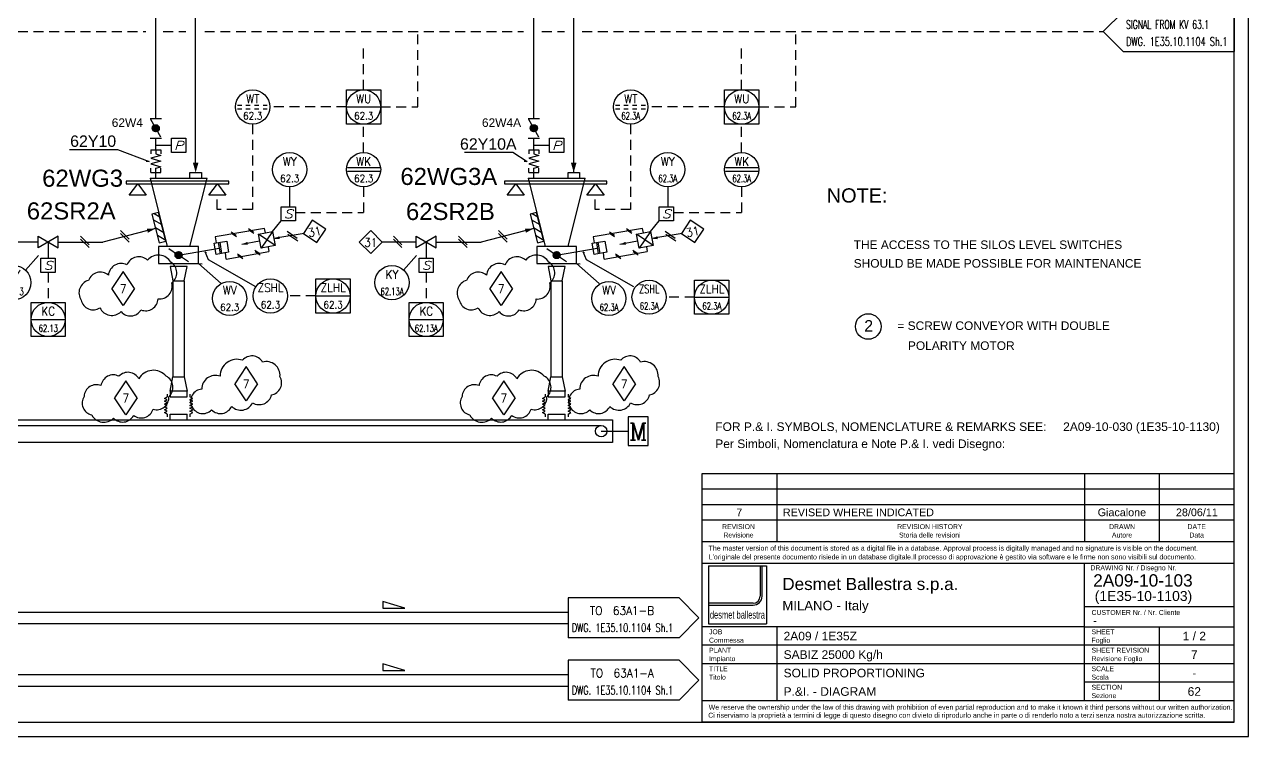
# Model space of a CAD drawing. Extents: x 0 to 106, y 0 to 70.
# Drawn here: x 63.28 to 106.27, y 0 to 25 of the extents above; entities that cross this region are included whole.
import ezdxf
from ezdxf.enums import TextEntityAlignment as Align

# ---------------------------------------------------------------- set-up
doc = ezdxf.new("R2010")
doc.units = 0
doc.header["$LTSCALE"] = 0.5
doc.header["$MEASUREMENT"] = 0
doc.linetypes.add('LP', pattern=[2.8, 2, -0.4, 0, -0.4])
doc.linetypes.add('TRATT2', pattern=[1.1, 0.7, -0.4])
doc.layers.get('0').update_dxf_attribs({"linetype": 'CONTINUOUS'})
for name, color, linetype in [('C', 92, 'LP'), ('G', 7, 'CONTINUOUS'), ('GREEN', 92, 'CONTINUOUS'), ('NUVOLA', 6, 'CONTINUOUS'), ('R', 7, 'CONTINUOUS'), ('RED', 1, 'CONTINUOUS'), ('S', 7, 'CONTINUOUS'), ('TRATT2', 5, 'TRATT2'), ('Y', 92, 'CONTINUOUS')]:
    doc.layers.add(name, color=color, linetype=linetype)
doc.styles.add('a17', font='arial.ttf', dxfattribs={"height": 0.162})
doc.styles.add('A2', font='arial.ttf', dxfattribs={"height": 0.6})
doc.styles.add('A22', font='arial.ttf', dxfattribs={"height": 0.22})
doc.styles.add('a25', font='arial.ttf', dxfattribs={"height": 0.25})
doc.styles.add('a3', font='arial.ttf', dxfattribs={"height": 0.3})
doc.styles.add('A4', font='arial.ttf', dxfattribs={"height": 0.4})
doc.styles.add('a6', font='arial.ttf', dxfattribs={"height": 0.6})
doc.styles.add('C6', font='COMPLEX', dxfattribs={"height": 0.6})
doc.styles.add('fab', font='arial.ttf', dxfattribs={"width": 0.67})
doc.styles.add('S', font='ITALIC', dxfattribs={"height": 6})
doc.styles.add('S2', font='SIMPLEX', dxfattribs={"height": 0.2})
doc.styles.add('S25', font='SIMPLEX', dxfattribs={"width": 0.9, "height": 0.25})
doc.styles.add('S2S', font='SIMPLEX', dxfattribs={"width": 0.7, "height": 0.2})
doc.styles.add('S3', font='SIMPLEX.shx', dxfattribs={"height": 0.3})
doc.styles.add('S35S', font='SIMPLEX', dxfattribs={"width": 0.5, "height": 0.35})
doc.styles.add('S3SS', font='SIMPLEX', dxfattribs={"width": 0.7, "height": 0.3})
doc.linetypes.add('ZIGZAG', pattern='A,0.0001,[131,ltypeshp.shx,S=0.2,R=0,X=0,Y=0],-0.8', length=0.8001)

# ---------------------------------------------------------------- blocks, each defined once
blk = doc.blocks.new('*X4')
for p, q in [((12.778, 29.501), (12.903, 29.626)), ((12.782, 29.47), (12.934, 29.622)), ((12.786, 29.544), (12.86, 29.618)), ((12.792, 29.444), (12.96, 29.612)), ((12.806, 29.423), (12.981, 29.598)), ((12.823, 29.405), (12.999, 29.581)), ((12.844, 29.391), (13.013, 29.56)), ((12.87, 29.38), (13.023, 29.534)), ((12.9, 29.376), (13.028, 29.504)), ((12.942, 29.382), (13.022, 29.462))]:
    blk.add_line(p, q)
blk = doc.blocks.new('LOSANS')
for p, q in [((0.7, 0.7), (0, 0)), ((0.7, 0.7), (4.6, 0.7)), ((4.6, 0.7), (4.6, -0.7)), ((0, 0), (0.7, -0.7)), ((0.7, -0.7), (4.6, -0.7))]:
    blk.add_line(p, q)
for tag, p, height, style, width in [('3', (0.8, 0.1), 0.35, 'S35S', 0.5), ('1', (0.8, 0.1), 0.3, 'S3', 0.9), ('4', (0.8, -0.5), 0.35, 'S35S', 0.5), ('2', (0.8, -0.5), 0.3, 'S3', 0.9)]:
    blk.add_attdef(tag, p, '', height=height, dxfattribs=dict(style=style, width=width))
blk = doc.blocks.new('LOCALE')
blk.add_circle((0, 0), 0.6)
at = {"width": 0.9}
for tag, height, style, p in [('SIGLA', 0.3, 'S3', (0.005, 0.139)), ('NUMERO', 0.25, 'S25', (0.005, -0.436))]:
    blk.add_attdef(tag, text='', height=height, dxfattribs=dict(at, style=style)).set_placement(p, align=Align.CENTER)
blk = doc.blocks.new('PRESA')
at = {"layer": 'S'}
for p, q in [((-0.25, 0), (-0.25, 0.5)), ((-0.25, 0.5), (0.25, 0.5)), ((0.25, 0.5), (0.25, 0)), ((0.25, 0), (-0.25, 0))]:
    blk.add_line(p, q, dxfattribs=at)
at = {"layer": 'S', "style": 'S', "width": 1.2}
blk.add_attdef('1', text='', height=0.3, dxfattribs=at).set_placement((0, 0.1), align=Align.CENTER)
blk = doc.blocks.new('FLESS', base_point=(26.3, 5.675))
for p, q in [((25.5, 5.85), (25.65, 5.85)), ((25.5, 5.5), (25.5, 5.85)), ((25.5, 5.675), (25.65, 5.675)), ((25.65, 5.675), (25.7, 5.85)), ((25.7, 5.85), (25.8, 5.5)), ((25.8, 5.5), (25.9, 5.85)), ((25.9, 5.85), (26, 5.5)), ((26, 5.5), (26.1, 5.85)), ((26.15, 5.675), (26.1, 5.85)), ((26.3, 5.85), (26.15, 5.85)), ((26.3, 5.675), (26.15, 5.675)), ((26.3, 5.5), (26.3, 5.85)), ((25.5, 5.5), (25.65, 5.5)), ((26.3, 5.5), (26.15, 5.5))]:
    blk.add_line(p, q)
blk = doc.blocks.new('FRECC2')
at = {"layer": 'RED'}
blk.add_solid([(0, 0), (0.35, 0.1), (0.35, -0.1)], dxfattribs=at)
blk = doc.blocks.new('*X18')
for p, q in [((12.778, 29.501), (12.903, 29.626)), ((12.782, 29.47), (12.934, 29.622)), ((12.786, 29.544), (12.86, 29.618)), ((12.792, 29.444), (12.96, 29.612)), ((12.806, 29.423), (12.981, 29.598)), ((12.823, 29.405), (12.999, 29.581)), ((12.844, 29.391), (13.013, 29.56)), ((12.87, 29.38), (13.023, 29.534)), ((12.9, 29.376), (13.028, 29.504)), ((12.942, 29.382), (13.022, 29.462))]:
    blk.add_line(p, q)
blk = doc.blocks.new('B')
at = {"layer": 'S'}
for p, q in [((0, 0.2), (0, -0.2)), ((0.041, -0.178), (0.665, 0.18)), ((0.7, 0.2), (0.7, -0.2))]:
    blk.add_line(p, q, dxfattribs=at)
blk.add_circle((0.353, 0.001), 0.125, dxfattribs=at)
blk.add_blockref('*X18', (-12.55, -29.5), dxfattribs=at)
at = {"layer": 'S', "style": 'S2S', "width": 0.7}
for p in [(0.35, 0.3), (0.35, -0.5)]:
    blk.add_attdef('B', text='', height=0.2, dxfattribs=at).set_placement(p, align=Align.CENTER)
blk = doc.blocks.new('NOMEN', base_point=(35, 22))
for p, q in [((35, 22.8), (34.6, 22.4)), ((35.4, 22.4), (35, 22.8)), ((34.6, 22.4), (35, 22)), ((35, 22), (35.4, 22.4))]:
    blk.add_line(p, q)
at = {"style": 'S3', "width": 0.9}
blk.add_attdef('1', text='', height=0.3, dxfattribs=at).set_placement((35, 22.236), align=Align.CENTER)
blk = doc.blocks.new('COMPUTER')
blk.add_line((-0.6, 0), (0.6, 0))
blk.add_lwpolyline([(-0.6, 0.6), (0.6, 0.6), (0.6, -0.6), (-0.6, -0.6), (-0.6, 0.6)])
blk.add_circle((0, 0), 0.6)
at = {"width": 0.9}
for tag, height, style, p in [('SIGLA', 0.3, 'S3', (0.005, 0.139)), ('NUMERO', 0.25, 'S25', (0.005, -0.436))]:
    blk.add_attdef(tag, text='', height=height, dxfattribs=dict(at, style=style)).set_placement(p, align=Align.CENTER)
at = {"style": 'S2'}
for tag, p in [('3', (0.8, 0.4)), ('4', (0.8, 0.1))]:
    blk.add_attdef(tag, p, '', height=0.2, dxfattribs=at)
blk = doc.blocks.new('COMPNEU', base_point=(32.45, 18.2))
for p, q in [((32.6, 18.35), (32.3, 18.05)), ((32.7, 18.35), (32.4, 18.05))]:
    blk.add_line(p, q)
blk = doc.blocks.new('FRECC1', base_point=(19.1, 50.4))
blk.add_solid([(19.1, 50.4), (19.4, 50.475), (19.4, 50.325)])
blk = doc.blocks.new('STRUMC')
blk.add_line((-0.6, 0), (0.6, 0))
blk.add_lwpolyline([(-0.6, 0.6), (0.6, 0.6), (0.6, -0.6), (-0.6, -0.6), (-0.6, 0.6)])
blk.add_circle((0, 0), 0.6)
at = {"style": 'S3', "width": 0.9}
blk.add_attdef('2', text='', height=0.3, dxfattribs=at).set_placement((0.005, 0.139), align=Align.CENTER)
at = {"style": 'S2'}
for tag, p in [('3', (0.8, 0.4)), ('4', (0.8, 0.1))]:
    blk.add_attdef(tag, p, '', height=0.2, dxfattribs=at)
at = {"layer": 'S', "style": 'S25', "width": 0.9}
blk.add_attdef('1', text='', height=0.25, dxfattribs=at).set_placement((0.005, -0.436), align=Align.CENTER)
blk = doc.blocks.new('QUA-LOC')
for p, q in [((-0.566, 0.076), (0.578, 0.076)), ((-0.566, -0.056), (0.578, -0.056))]:
    blk.add_line(p, q)
blk.add_circle((0, 0), 0.6)
at = {"width": 0.9}
for tag, height, style, p in [('SIGLA', 0.3, 'S3', (0.005, 0.139)), ('NUMERO', 0.25, 'S25', (0.005, -0.436))]:
    blk.add_attdef(tag, text='', height=height, dxfattribs=dict(at, style=style)).set_placement(p, align=Align.CENTER)
blk = doc.blocks.new('STRUM', base_point=(33, 38))
blk.add_circle((33, 38), 0.6)
at = {"width": 0.9}
for tag, height, style, p in [('2', 0.3, 'S3', (33, 38.1)), ('1', 0.25, 'S25', (33, 37.6))]:
    blk.add_attdef(tag, text='', height=height, dxfattribs=dict(at, style=style)).set_placement(p, align=Align.CENTER)
blk = doc.blocks.new('RETRO-QL')
for p, q in [((-0.534, 0.058), (-0.384, 0.058)), ((-0.234, 0.058), (-0.084, 0.058)), ((0.066, 0.058), (0.216, 0.058)), ((0.366, 0.058), (0.516, 0.058)), ((-0.534, -0.062), (-0.384, -0.062)), ((-0.234, -0.062), (-0.084, -0.062)), ((0.066, -0.062), (0.216, -0.062)), ((0.366, -0.062), (0.516, -0.062))]:
    blk.add_line(p, q)
blk.add_blockref('STRUM', (0, 0))
at = {"width": 0.9}
for tag, height, style, p in [('SIGLA', 0.3, 'S3', (0.005, 0.139)), ('NUMERO', 0.25, 'S25', (0.005, -0.436))]:
    blk.add_attdef(tag, text='', height=height, dxfattribs=dict(at, style=style)).set_placement(p, align=Align.CENTER)
blk = doc.blocks.new('MOTOR', base_point=(11.35, 51))
for p, q in [((11, 52), (11.7, 52)), ((11, 51), (11, 52)), ((11.7, 52), (11.7, 51)), ((11.7, 51), (11, 51))]:
    blk.add_line(p, q)
at = {"style": 'C6'}
blk.add_text('M', height=0.6, dxfattribs=at).set_placement((11.351, 51.18), align=Align.CENTER)
blk = doc.blocks.new('K', base_point=(28, 47))
for p, q in [((28.7, 46.8), (28, 47.2)), ((28, 46.8), (28.7, 47.2)), ((28, 47.2), (28, 46.8)), ((28.7, 47.2), (28.7, 46.8))]:
    blk.add_line(p, q)
at = {"layer": 'S', "style": 'S2', "width": 0.7}
blk.add_attdef('K', text='', height=0.2, dxfattribs=at).set_placement((28.35, 47.3), align=Align.CENTER)
blk = doc.blocks.new('PNEUM')
for p, q in [((-0.198, -0.148), (0.102, 0.152)), ((-0.098, -0.148), (0.202, 0.152))]:
    blk.add_line(p, q)
blk = doc.blocks.new('REV')
at = {"layer": 'GREEN'}
for p, q in [((0, 0.6), (-0.4, 0)), ((0.4, 0), (0, 0.6)), ((0, -0.6), (-0.4, 0)), ((0.4, 0), (0, -0.6))]:
    blk.add_line(p, q, dxfattribs=at)
at = {"layer": 'Y', "color": 7, "style": 'S3', "width": 0.9}
blk.add_attdef('REV', text='', height=0.3, dxfattribs=at).set_placement((0, -0.162), align=Align.CENTER)

msp = doc.modelspace()

# ---------------------------------------------------------------- hatches: boundary and pattern name
h = msp.add_hatch()
h.set_pattern_fill('ANSI31', color=256, scale=1.6, angle=14.3623, style=0)
h.set_pattern_definition([(149.36235, (89.34555, -4.37742), (0.1019214, 0.1720815), [])])
h.paths.add_polyline_path([(67.989, 18.397), (67.756, 18.337), (68.014, 17.33), (68.247, 17.389)])
h = msp.add_hatch()
h.set_pattern_fill('ANSI31', color=256, scale=1.6, angle=14.3623, style=0)
h.set_pattern_definition([(149.36235, (102.6235, -4.37742), (0.1019214, 0.1720815), [])])
h.paths.add_polyline_path([(81.267, 18.397), (81.034, 18.337), (81.292, 17.33), (81.525, 17.389)])

# ---------------------------------------------------------------- linework, layer by layer
for p, q in [((106.269, 0), (106.269, 70.147)), ((81.169, 21.7), (81.169, 45.718)), ((67.891, 21.7), (67.891, 44.384)), ((67.891, 20.6), (67.891, 21)), ((68.441, 20.75), (67.891, 20.75)), ((81.169, 20.6), (81.169, 21)), ((81.719, 20.75), (81.169, 20.75)), ((67.891, 19.6), (67.891, 19.8)), ((81.169, 19.6), (81.169, 19.8)), ((80.234, 19), (80.534, 19.4)), ((80.534, 19.4), (80.834, 19)), ((83.034, 19), (83.334, 19.4)), ((83.334, 19.4), (83.634, 19)), ((80.834, 19), (80.234, 19)), ((83.634, 19), (83.034, 19)), ((72.294, 18.098), (72.294, 18.598)), ((72.794, 18.598), (72.794, 18.098)), ((71.985, 17.731), (72.291, 18.1)), ((72.794, 18.098), (72.294, 18.098)), ((67.885, 17.833), (66.035, 17.36)), ((71.707, 17.839), (69.977, 17.539)), ((71.494, 17.636), (71.985, 17.731)), ((72.08, 17.241), (71.494, 17.636)), ((71.589, 17.145), (71.494, 17.636)), ((71.985, 17.731), (71.589, 17.145)), ((71.739, 17.684), (71.707, 17.839)), ((71.985, 17.731), (72.08, 17.241)), ((73.098, 17.654), (72.037, 17.481)), ((81.163, 17.833), (79.313, 17.36)), ((63.759, 17.36), (62.562, 17.36)), ((64.109, 17.36), (64.109, 16.791)), ((64.459, 17.36), (66.035, 17.36)), ((70.086, 17.343), (70.154, 16.949)), ((70.135, 17.352), (70.203, 16.957)), ((70.382, 17.394), (70.45, 17)), ((71.537, 17.387), (70.908, 17.278)), ((72.08, 17.241), (71.589, 17.145)), ((77.037, 17.36), (75.839, 17.36)), ((77.387, 17.36), (77.387, 16.791)), ((77.737, 17.36), (79.313, 17.36)), ((70.45, 17), (70.006, 16.923)), ((71.833, 17.183), (71.86, 17.022)), ((85.127, 17.186), (85.154, 17.025)), ((68.191, 11.871), (68.291, 11.921)), ((68.291, 11.821), (68.191, 11.871)), ((68.191, 11.771), (68.291, 11.821)), ((68.291, 11.721), (68.191, 11.771)), ((68.191, 11.671), (68.291, 11.721)), ((68.291, 11.621), (68.191, 11.671)), ((68.191, 11.571), (68.291, 11.621)), ((69.191, 11.871), (69.091, 11.921)), ((69.091, 11.821), (69.191, 11.871)), ((69.191, 11.771), (69.091, 11.821)), ((69.091, 11.721), (69.191, 11.771)), ((69.191, 11.671), (69.091, 11.721)), ((69.091, 11.621), (69.191, 11.671)), ((69.191, 11.571), (69.091, 11.621)), ((81.469, 11.871), (81.569, 11.921)), ((81.569, 11.821), (81.469, 11.871)), ((81.469, 11.771), (81.569, 11.821)), ((81.569, 11.721), (81.469, 11.771)), ((81.469, 11.671), (81.569, 11.721)), ((81.569, 11.621), (81.469, 11.671)), ((81.469, 11.571), (81.569, 11.621)), ((82.469, 11.871), (82.369, 11.921)), ((82.369, 11.821), (82.469, 11.871)), ((82.469, 11.771), (82.369, 11.821)), ((82.369, 11.721), (82.469, 11.771)), ((82.469, 11.671), (82.369, 11.721)), ((82.369, 11.621), (82.469, 11.671)), ((82.469, 11.571), (82.369, 11.621)), ((68.291, 11.521), (68.191, 11.571)), ((68.191, 11.471), (68.291, 11.521)), ((68.291, 11.421), (68.191, 11.471)), ((68.191, 11.371), (68.291, 11.421)), ((68.291, 11.321), (68.191, 11.371)), ((69.091, 11.521), (69.191, 11.571)), ((69.191, 11.471), (69.091, 11.521)), ((69.091, 11.421), (69.191, 11.471)), ((69.191, 11.371), (69.091, 11.421)), ((69.091, 11.321), (69.191, 11.371)), ((81.569, 11.521), (81.469, 11.571)), ((81.469, 11.471), (81.569, 11.521)), ((81.569, 11.421), (81.469, 11.471)), ((81.469, 11.371), (81.569, 11.421)), ((81.569, 11.321), (81.469, 11.371)), ((82.369, 11.521), (82.469, 11.571)), ((82.469, 11.471), (82.369, 11.521)), ((82.369, 11.421), (82.469, 11.471)), ((82.469, 11.371), (82.369, 11.421)), ((82.369, 11.321), (82.469, 11.371)), ((83.535, 10.721), (84.485, 10.721)), ((89.702, 9.221), (89.702, 6.839)), ((100.503, 9.221), (100.503, 6.839)), ((103.136, 9.221), (103.136, 6.839)), ((89.702, 3.851), (89.702, 1.257)), ((103.136, 3.851), (103.136, 1.257)), ((0, 0), (106.269, 0))]:
    msp.add_line(p, q)
at = {"color": 0}
for p, q in [((105.769, 9.221), (87.069, 9.221)), ((105.769, 8.679), (87.069, 8.679)), ((105.769, 8.137), (87.069, 8.137)), ((87.301, 5.993), (89.343, 5.993)), ((87.301, 5.993), (87.301, 3.951)), ((89.117, 5.993), (89.117, 4.924)), ((89.183, 4.924), (89.183, 5.993)), ((89.343, 5.993), (89.343, 3.951)), ((88.871, 4.679), (87.301, 4.679)), ((87.301, 4.613), (88.871, 4.613)), ((87.301, 3.951), (89.343, 3.951)), ((105.769, 3.202), (87.069, 3.202)), ((105.769, 2.554), (87.069, 2.554)), ((105.769, 1.905), (100.503, 1.905))]:
    msp.add_line(p, q, dxfattribs=at)
for points in [[(64.858, 20.613), (66.549, 20.613), (67.653, 20.188), (67.555, 20.188)], [(78.736, 20.513), (80.427, 20.513), (80.931, 20.188), (80.833, 20.188)], [(63.314, 16.374), (63.77, 16.884), (63.77, 16.884)], [(76.592, 16.374), (77.048, 16.884), (77.048, 16.884)], [(70.19, 15.902), (69.391, 16.6), (69.517, 16.593)], [(83.468, 15.902), (82.669, 16.6), (82.795, 16.593)]]:
    msp.add_lwpolyline(points)
for points in [[(75.867, 4.742), (75.867, 4.506), (76.633, 4.506)], [(75.867, 2.548), (75.867, 2.312), (76.633, 2.312)]]:
    msp.add_lwpolyline(points, close=True)
for radius in [0.312, 0.246]:
    msp.add_arc((88.871, 4.924), radius, 270, 0, dxfattribs=at)
at = {"layer": 'G'}
for p, q in [((84.985, 17.839), (83.255, 17.539)), ((85.017, 17.684), (84.985, 17.839)), ((86.376, 17.654), (85.315, 17.481)), ((69.977, 17.539), (70.008, 17.335)), ((83.255, 17.539), (83.286, 17.335)), ((84.815, 17.387), (84.186, 17.278)), ((70.366, 16.761), (70.339, 16.981)), ((70.366, 16.761), (71.86, 17.022)), ((83.644, 16.761), (83.617, 16.981)), ((83.644, 16.761), (85.154, 17.025))]:
    msp.add_line(p, q, dxfattribs=at)
at = {"layer": 'GREEN'}
for p, q in [((69.091, 19.8), (69.491, 19.8)), ((69.091, 19.6), (69.091, 19.8)), ((69.491, 19.8), (69.491, 19.6)), ((68.856, 19.5), (66.856, 19.5)), ((66.856, 19.5), (66.856, 19.4)), ((66.856, 19.4), (70.456, 19.4)), ((67.691, 19.6), (68.291, 17.2)), ((67.691, 19.6), (69.691, 19.6)), ((70.456, 19.5), (68.856, 19.5)), ((69.091, 17.2), (69.691, 19.6)), ((70.456, 19.4), (70.456, 19.5)), ((82.134, 19.5), (80.134, 19.5)), ((80.134, 19.5), (80.134, 19.4)), ((80.134, 19.4), (83.734, 19.4)), ((80.969, 19.6), (81.569, 17.2)), ((80.969, 19.6), (82.969, 19.6)), ((83.734, 19.5), (82.134, 19.5)), ((82.369, 17.2), (82.969, 19.6)), ((83.734, 19.4), (83.734, 19.5)), ((69.391, 17.2), (67.991, 17.2)), ((67.991, 17.2), (67.991, 16.6)), ((69.391, 16.6), (69.391, 17.2)), ((82.669, 17.2), (81.269, 17.2)), ((81.269, 17.2), (81.269, 16.6)), ((82.669, 16.6), (82.669, 17.2)), ((67.991, 16.6), (69.391, 16.6)), ((81.269, 16.6), (82.669, 16.6)), ((68.491, 16), (68.491, 12.621)), ((68.891, 16), (68.891, 12.621)), ((81.769, 16), (81.769, 12.621)), ((82.169, 16), (82.169, 12.621)), ((68.391, 11.321), (68.991, 11.321)), ((68.391, 11.121), (68.391, 11.321)), ((68.991, 11.121), (68.991, 11.321)), ((81.669, 11.321), (82.269, 11.321)), ((81.669, 11.121), (81.669, 11.321)), ((82.269, 11.121), (82.269, 11.321)), ((29.601, 11.121), (83.935, 11.121)), ((30.114, 10.921), (83.535, 10.921)), ((83.935, 11.121), (83.935, 10.321)), ((83.935, 10.321), (30.427, 10.321)), ((32.734, 4.369), (82.369, 4.369)), ((32.63, 3.964), (82.369, 3.964)), ((26.066, 2.175), (82.369, 2.175)), ((25.666, 1.769), (82.369, 1.769))]:
    msp.add_line(p, q, dxfattribs=at)
for points in [[(67.989, 18.397), (67.756, 18.337), (68.014, 17.33), (68.247, 17.389), (67.989, 18.397)], [(81.267, 18.397), (81.034, 18.337), (81.292, 17.33), (81.525, 17.389), (81.267, 18.397)], [(68.491, 16), (68.891, 16), (68.991, 16.5), (68.391, 16.5), (68.491, 16)], [(81.769, 16), (82.169, 16), (82.269, 16.5), (81.669, 16.5), (81.769, 16)], [(68.491, 12.621), (68.891, 12.621), (68.991, 12.121), (68.391, 12.121), (68.491, 12.621)], [(81.769, 12.621), (82.169, 12.621), (82.269, 12.121), (81.669, 12.121), (81.769, 12.621)], [(68.391, 12.121), (68.391, 11.921), (68.991, 11.921), (68.991, 12.121)], [(81.669, 12.121), (81.669, 11.921), (82.269, 11.921), (82.269, 12.121)]]:
    msp.add_lwpolyline(points, dxfattribs=at)
for centre, radius in [((92.914, 14.394), 0.45), ((83.535, 10.721), 0.2)]:
    msp.add_circle(centre, radius, dxfattribs=at)
at = {"layer": 'NUVOLA'}
for points in [[(66.226, 16.198, 0.520567), (65.525, 16.01, 0.520567), (65.273, 15.319, 0.520567), (65.93, 15.047, 0.520567), (66.671, 14.916, 0.520567), (67.371, 14.978, 0.520567), (67.973, 15.361, 0.520567), (68.454, 15.924, 0.520567), (68.419, 16.65, 0.520567), (67.605, 16.721, 0.520567), (66.877, 16.56, 0.520567)], [(79.503, 16.198, 0.520567), (78.803, 16.01, 0.520567), (78.551, 15.319, 0.520567), (79.208, 15.047, 0.520567), (79.949, 14.916, 0.520567), (80.648, 14.978, 0.520567), (81.25, 15.361, 0.520567), (81.732, 15.924, 0.520567), (81.697, 16.65, 0.520567), (80.883, 16.721, 0.520567), (80.155, 16.56, 0.520567)], [(70.147, 12.645, 0.520567), (69.504, 12.195, 0.520567), (69.151, 11.589, 0.520567), (69.853, 11.465, 0.520567), (70.556, 11.589, 0.520567), (71.291, 11.718, 0.520567), (71.952, 11.992, 0.520567), (72.252, 12.635, 0.520567), (71.642, 13.146, 0.520567), (70.941, 13.207, 0.520567)], [(83.425, 12.645, 0.520567), (82.782, 12.195, 0.520567), (82.429, 11.589, 0.520567), (83.131, 11.465, 0.520567), (83.834, 11.589, 0.520567), (84.569, 11.718, 0.520567), (85.23, 11.992, 0.520567), (85.53, 12.635, 0.520567), (84.92, 13.146, 0.520567), (84.219, 13.207, 0.520567)], [(67.293, 12.554, 0.520567), (66.597, 12.646, 0.520567), (65.966, 12.317, 0.520567), (65.373, 11.939, 0.520567), (65.642, 11.289, 0.520567), (66.407, 11.18, 0.520567), (67.114, 11.273, 0.520567), (67.797, 11.489, 0.520567), (68.35, 11.925, 0.520567), (68.254, 12.651, 0.520567)], [(80.571, 12.554, 0.520567), (79.875, 12.646, 0.520567), (79.244, 12.317, 0.520567), (78.65, 11.939, 0.520567), (78.92, 11.289, 0.520567), (79.684, 11.18, 0.520567), (80.392, 11.273, 0.520567), (81.075, 11.489, 0.520567), (81.628, 11.925, 0.520567), (81.532, 12.651, 0.520567)]]:
    msp.add_lwpolyline(points, format="xyb", close=True, dxfattribs=at)
at = {"layer": 'R'}
for p, q in [((82.369, 19.8), (82.769, 19.8)), ((82.369, 19.6), (82.369, 19.8)), ((82.769, 19.8), (82.769, 19.6)), ((66.956, 19), (67.256, 19.4)), ((67.256, 19.4), (67.556, 19)), ((69.756, 19), (70.056, 19.4)), ((70.056, 19.4), (70.356, 19)), ((67.556, 19), (66.956, 19)), ((70.356, 19), (69.756, 19)), ((72.591, 19.3), (72.591, 18.6)), ((85.869, 19.3), (85.869, 18.6)), ((72.294, 18.598), (72.794, 18.598)), ((85.572, 18.098), (85.572, 18.598)), ((85.572, 18.598), (86.072, 18.598)), ((86.072, 18.598), (86.072, 18.098)), ((85.263, 17.731), (85.569, 18.1)), ((86.072, 18.098), (85.572, 18.098)), ((84.772, 17.636), (85.263, 17.731)), ((85.358, 17.241), (84.772, 17.636)), ((84.867, 17.145), (84.772, 17.636)), ((85.263, 17.731), (84.867, 17.145)), ((85.263, 17.731), (85.358, 17.241)), ((69.938, 17.318), (70.382, 17.394)), ((70.006, 16.923), (69.938, 17.318)), ((83.216, 17.318), (83.66, 17.394)), ((83.284, 16.923), (83.216, 17.318)), ((83.364, 17.343), (83.432, 16.949)), ((83.413, 17.352), (83.481, 16.957)), ((83.66, 17.394), (83.728, 17)), ((85.358, 17.241), (84.867, 17.145)), ((68.344, 17.134), (68.691, 16.9)), ((68.691, 16.9), (70.12, 17.146)), ((69.038, 16.666), (68.691, 16.9)), ((81.622, 17.134), (81.969, 16.9)), ((81.969, 16.9), (83.398, 17.146)), ((82.316, 16.666), (81.969, 16.9)), ((83.728, 17), (83.284, 16.923))]:
    msp.add_line(p, q, dxfattribs=at)
for points in [[(69.743, 16.732), (69.625, 17.012), (69.672, 16.964)], [(83.021, 16.732), (82.903, 17.012), (82.95, 16.964)], [(71.408, 15.789), (69.743, 16.732)], [(84.686, 15.789), (83.021, 16.732)]]:
    msp.add_lwpolyline(points, dxfattribs=at)
for centre in [(68.691, 16.9), (81.969, 16.9)]:
    msp.add_circle(centre, 0.125, dxfattribs=at)
at = {"layer": 'RED', "color": 1}
for p, q in [((105.769, 0.5), (105.769, 69.647)), ((0.6, 0.5), (105.769, 0.5))]:
    msp.add_line(p, q, dxfattribs=at)
at = {"layer": 'RED'}
for p, q in [((69.291, 19.9), (69.291, 34.679)), ((82.569, 19.8), (82.569, 34.679)), ((87.069, 9.221), (87.069, 0.518)), ((105.769, 0.5), (105.769, 9.221)), ((105.769, 7.595), (87.069, 7.595)), ((105.769, 6.839), (87.069, 6.839)), ((87.069, 6.082), (105.769, 6.082)), ((100.503, 1.257), (100.503, 6.082)), ((105.769, 4.556), (100.503, 4.556)), ((100.503, 3.851), (87.069, 3.851)), ((100.503, 3.851), (105.769, 3.851)), ((105.769, 1.257), (87.069, 1.257)), ((105.769, 0.5), (87.069, 0.5))]:
    msp.add_line(p, q, dxfattribs=at)
at = {"layer": 'S'}
for p, q in [((68.291, 12.021), (68.291, 11.921)), ((69.091, 12.021), (69.091, 11.921)), ((81.569, 12.021), (81.569, 11.921)), ((82.369, 12.021), (82.369, 11.921)), ((68.291, 11.321), (68.291, 11.221)), ((69.091, 11.321), (69.091, 11.221)), ((81.569, 11.321), (81.569, 11.221)), ((82.369, 11.321), (82.369, 11.221))]:
    msp.add_line(p, q, dxfattribs=at)
at = {"layer": 'TRATT2'}
for p, q in [((62.5, 24.746), (67.543, 24.746)), ((68.148, 24.746), (68.948, 24.746)), ((69.608, 24.746), (80.805, 24.746)), ((77.089, 22.1), (77.089, 24.746)), ((81.446, 24.746), (82.246, 24.746)), ((82.869, 24.746), (101.169, 24.746)), ((90.367, 22.1), (90.367, 24.746)), ((75.189, 22.7), (75.189, 24.346)), ((88.467, 22.7), (88.467, 24.346)), ((74.589, 22.1), (71.891, 22.1)), ((75.789, 22.1), (77.089, 22.1)), ((87.867, 22.1), (85.169, 22.1)), ((89.067, 22.1), (90.367, 22.1)), ((71.291, 21.5), (71.291, 18.5)), ((75.189, 20.5), (75.189, 21.5)), ((84.569, 21.5), (84.569, 18.5)), ((88.467, 20.5), (88.467, 21.5)), ((70.041, 18.5), (70.041, 19)), ((75.189, 19.3), (75.189, 18.4)), ((83.319, 18.5), (83.319, 19)), ((88.467, 19.3), (88.467, 18.4)), ((71.291, 18.5), (70.041, 18.5)), ((84.569, 18.5), (83.319, 18.5)), ((72.791, 18.4), (75.189, 18.4)), ((86.069, 18.4), (88.467, 18.4)), ((64.109, 16.291), (64.109, 15.242)), ((77.387, 16.291), (77.387, 15.242)), ((73.515, 15.467), (72.515, 15.467)), ((86.816, 15.422), (85.816, 15.422))]:
    msp.add_line(p, q, dxfattribs=at)

# ---------------------------------------------------------------- block references
ref = msp.add_blockref('LOSANS', (101.169, 24.746))
ref.add_attrib('1', 'SIGNAL FROM KV 63.1', (101.969, 24.846), dxfattribs={"height": 0.3, "style": 'S3SS', "width": 0.65})
ref.add_attrib('2', 'DWG. 1E35.10.1104 Sh.1', (101.969, 24.246), dxfattribs={"height": 0.3, "style": 'S3SS', "width": 0.7})
at = {"linetype": 'ZIGZAG'}
for name, p, rotation in [('B', (67.891, 21), 90), ('B', (81.169, 21), 90), ('FLESS', (67.891, 19.8), 270), ('FLESS', (81.169, 19.8), 270)]:
    msp.add_blockref(name, p, dxfattribs=dict(at, rotation=rotation))
for p in [(68.691, 20.5), (81.969, 20.5)]:
    msp.add_blockref('PRESA', p, dxfattribs=at).add_auto_attribs({'1': 'P'})
for name, p, rotation in [('FRECC2', (69.291, 19.8), 90), ('FRECC2', (82.569, 19.8), 90), ('PNEUM', (66.805, 17.557), 90), ('FRECC1', (67.885, 17.833), 194.3623464916406), ('COMPNEU', (72.684, 17.607), 280.9992438152979), ('PNEUM', (80.083, 17.557), 90), ('FRECC1', (81.163, 17.833), 194.3623464916406), ('COMPNEU', (85.962, 17.607), 280.9992438152979), ('K', (64.459, 17.36), 180), ('PNEUM', (65.399, 17.36), 90), ('PNEUM', (76.388, 17.36), 90), ('K', (77.737, 17.36), 180), ('PNEUM', (78.677, 17.36), 90)]:
    msp.add_blockref(name, p, dxfattribs=dict(rotation=rotation))
at = {"rotation": 11.69214326381906}
msp.add_blockref('NOMEN', (73.547, 17.343), dxfattribs=at).add_auto_attribs({'1': '31'})
for name, p, xscale, yscale, zscale, rotation in [('COMPNEU', (70.63, 17.651), 0.5, 0.5, 0.5, 280.9992438152979), ('COMPNEU', (71.232, 17.768), 0.5, 0.5, 0.5, 280.9992438152979), ('FRECC1', (70.911, 17.277), 0.7, 0.7, 0.7, 9.80100726410814), ('FRECC1', (72.031, 17.475), 0.7, 0.7, 0.7, 9.80100726410814), ('FRECC1', (84.189, 17.277), 0.7, 0.7, 0.7, 9.80100726410814), ('FRECC1', (85.309, 17.475), 0.7, 0.7, 0.7, 9.80100726410814), ('COMPNEU', (70.849, 16.878), 0.5, 0.5, 0.5, 280.9992438152979), ('COMPNEU', (71.46, 17.002), 0.5, 0.5, 0.5, 280.9992438152979)]:
    msp.add_blockref(name, p, dxfattribs=dict(xscale=xscale, yscale=yscale, zscale=zscale, rotation=rotation))
for name, p, values in [('NOMEN', (75.439, 16.96), {'1': '31'}), ('PRESA', (64.109, 16.291), {'1': 'S'}), ('PRESA', (77.387, 16.291), {'1': 'S'}), ('REV', (66.745, 15.729), {'REV': '7'}), ('REV', (80.023, 15.729), {'REV': '7'}), ('REV', (71.062, 12.385), {'REV': '7'}), ('REV', (84.34, 12.385), {'REV': '7'}), ('REV', (66.84, 11.889), {'REV': '7'}), ('REV', (80.118, 11.889), {'REV': '7'})]:
    msp.add_blockref(name, p).add_auto_attribs(values)
ref = msp.add_blockref('LOCALE', (62.907, 15.933))
ref.add_attrib('SIGLA', 'KY', dxfattribs={"height": 0.3, "style": 'S3', "width": 0.9}).set_placement((62.913, 16.072), align=Align.CENTER)
ref.add_attrib('NUMERO', '62.13', dxfattribs={"height": 0.25, "style": 'S25', "width": 0.7}).set_placement((62.913, 15.497), align=Align.CENTER)
ref = msp.add_blockref('LOCALE', (76.185, 15.933))
ref.add_attrib('SIGLA', 'KY', dxfattribs={"height": 0.3, "style": 'S3', "width": 0.9}).set_placement((76.19, 16.072), align=Align.CENTER)
ref.add_attrib('NUMERO', '62.13A', dxfattribs={"height": 0.25, "style": 'S25', "width": 0.7}).set_placement((76.19, 15.497), align=Align.CENTER)
ref = msp.add_blockref('COMPUTER', (64.109, 14.642))
ref.add_attrib('SIGLA', 'KC', dxfattribs={"height": 0.3, "style": 'S3', "width": 0.9}).set_placement((64.115, 14.781), align=Align.CENTER)
ref.add_attrib('NUMERO', '62.13', dxfattribs={"height": 0.25, "style": 'S25', "width": 0.7}).set_placement((64.115, 14.205), align=Align.CENTER)
ref = msp.add_blockref('COMPUTER', (77.387, 14.642))
ref.add_attrib('SIGLA', 'KC', dxfattribs={"height": 0.3, "style": 'S3', "width": 0.9}).set_placement((77.393, 14.781), align=Align.CENTER)
ref.add_attrib('NUMERO', '62.13A', dxfattribs={"height": 0.25, "style": 'S25', "width": 0.7}).set_placement((77.393, 14.205), align=Align.CENTER)
ref = msp.add_blockref('LOSANS', (86.969, 4.169), dxfattribs=dict(xscale=-1))
ref.add_attrib('1', 'TO  63A1-B', (83.135, 4.269), dxfattribs={"height": 0.3, "style": 'S3', "width": 0.9})
ref.add_attrib('2', 'DWG. 1E35.10.1104 Sh.1', (82.499, 3.669), dxfattribs={"height": 0.3, "style": 'S3SS', "width": 0.7})
ref = msp.add_blockref('LOSANS', (86.969, 1.975), dxfattribs=dict(xscale=-1))
ref.add_attrib('1', 'TO  63A1-A', (83.16, 2.075), dxfattribs={"height": 0.3, "style": 'S3', "width": 0.9})
ref.add_attrib('2', 'DWG. 1E35.10.1104 Sh.1', (82.499, 1.475), dxfattribs={"height": 0.3, "style": 'S3SS', "width": 0.7})
at = {"layer": 'G', "rotation": 11.69214326381906}
msp.add_blockref('NOMEN', (86.825, 17.343), dxfattribs=at).add_auto_attribs({'1': '31'})
at = {"layer": 'G', "xscale": 0.5, "yscale": 0.5, "zscale": 0.5, "rotation": 280.9992438152979}
for p in [(83.908, 17.651), (84.51, 17.768), (84.127, 16.878), (84.738, 17.002)]:
    msp.add_blockref('COMPNEU', p, dxfattribs=at)
at = {"layer": 'GREEN', "xscale": -1}
msp.add_blockref('MOTOR', (84.835, 10.221), dxfattribs=at)
at = {"layer": 'R'}
ref = msp.add_blockref('RETRO-QL', (71.291, 22.1), dxfattribs=at)
ref.add_attrib('SIGLA', 'WT', dxfattribs={"layer": '0', "color": 7, "height": 0.3, "style": 'S3', "width": 0.9}).set_placement((71.296, 22.239), align=Align.CENTER)
ref.add_attrib('NUMERO', '62.3', dxfattribs={"layer": '0', "color": 7, "height": 0.25, "style": 'S25', "width": 0.9}).set_placement((71.296, 21.664), align=Align.CENTER)
ref = msp.add_blockref('STRUMC', (75.189, 22.1), dxfattribs=at)
ref.add_attrib('2', 'WU', dxfattribs={"layer": '0', "color": 7, "height": 0.3, "style": 'S3', "width": 0.9}).set_placement((75.194, 22.239), align=Align.CENTER)
ref.add_attrib('1', '62.3', dxfattribs={"layer": 'S', "height": 0.25, "style": 'S25', "width": 0.9}).set_placement((75.194, 21.664), align=Align.CENTER)
ref = msp.add_blockref('RETRO-QL', (84.569, 22.1), dxfattribs=at)
ref.add_attrib('SIGLA', 'WT', dxfattribs={"layer": '0', "color": 7, "height": 0.3, "style": 'S3', "width": 0.9}).set_placement((84.574, 22.239), align=Align.CENTER)
ref.add_attrib('NUMERO', '62.3A', dxfattribs={"layer": '0', "color": 7, "height": 0.25, "style": 'S25', "width": 0.7}).set_placement((84.574, 21.664), align=Align.CENTER)
ref = msp.add_blockref('STRUMC', (88.467, 22.1), dxfattribs=at)
ref.add_attrib('2', 'WU', dxfattribs={"layer": '0', "color": 7, "height": 0.3, "style": 'S3', "width": 0.9}).set_placement((88.472, 22.239), align=Align.CENTER)
ref.add_attrib('1', '62.3A', dxfattribs={"layer": 'S', "height": 0.25, "style": 'S25', "width": 0.7}).set_placement((88.472, 21.664), align=Align.CENTER)
ref = msp.add_blockref('LOCALE', (72.591, 19.9), dxfattribs=at)
ref.add_attrib('SIGLA', 'WY', dxfattribs={"layer": '0', "color": 7, "height": 0.3, "style": 'S3', "width": 0.9}).set_placement((72.596, 20.039), align=Align.CENTER)
ref.add_attrib('NUMERO', '62.3', dxfattribs={"layer": '0', "color": 7, "height": 0.25, "style": 'S25', "width": 0.9}).set_placement((72.596, 19.464), align=Align.CENTER)
ref = msp.add_blockref('QUA-LOC', (75.189, 19.9), dxfattribs=at)
ref.add_attrib('SIGLA', 'WK', dxfattribs={"layer": '0', "color": 7, "height": 0.3, "style": 'S3', "width": 0.9}).set_placement((75.194, 20.039), align=Align.CENTER)
ref.add_attrib('NUMERO', '62.3', dxfattribs={"layer": '0', "color": 7, "height": 0.25, "style": 'S25', "width": 0.9}).set_placement((75.194, 19.464), align=Align.CENTER)
ref = msp.add_blockref('LOCALE', (85.869, 19.9), dxfattribs=at)
ref.add_attrib('SIGLA', 'WY', dxfattribs={"layer": '0', "color": 7, "height": 0.3, "style": 'S3', "width": 0.9}).set_placement((85.874, 20.039), align=Align.CENTER)
ref.add_attrib('NUMERO', '62.3A', dxfattribs={"layer": '0', "color": 7, "height": 0.25, "style": 'S25', "width": 0.7}).set_placement((85.874, 19.464), align=Align.CENTER)
ref = msp.add_blockref('QUA-LOC', (88.467, 19.9), dxfattribs=at)
ref.add_attrib('SIGLA', 'WK', dxfattribs={"layer": '0', "color": 7, "height": 0.3, "style": 'S3', "width": 0.9}).set_placement((88.472, 20.039), align=Align.CENTER)
ref.add_attrib('NUMERO', '62.3A', dxfattribs={"layer": '0', "color": 7, "height": 0.25, "style": 'S25', "width": 0.7}).set_placement((88.472, 19.464), align=Align.CENTER)
for p in [(55.79, -12.6), (69.063, -12.6)]:
    msp.add_blockref('*X4', p, dxfattribs=at)
ref = msp.add_blockref('LOCALE', (70.483, 15.379), dxfattribs=at)
ref.add_attrib('SIGLA', 'WV', dxfattribs={"layer": '0', "color": 7, "height": 0.3, "style": 'S3', "width": 0.9}).set_placement((70.489, 15.518), align=Align.CENTER)
ref.add_attrib('NUMERO', '62.3', dxfattribs={"layer": '0', "color": 7, "height": 0.25, "style": 'S25', "width": 0.9}).set_placement((70.489, 14.942), align=Align.CENTER)
ref = msp.add_blockref('LOCALE', (71.915, 15.467), dxfattribs=at)
ref.add_attrib('SIGLA', 'ZSHL', dxfattribs={"layer": '0', "color": 7, "height": 0.3, "style": 'S3', "width": 0.9}).set_placement((71.92, 15.606), align=Align.CENTER)
ref.add_attrib('NUMERO', '62.3', dxfattribs={"layer": '0', "color": 7, "height": 0.25, "style": 'S25', "width": 0.9}).set_placement((71.92, 15.031), align=Align.CENTER)
ref = msp.add_blockref('COMPUTER', (74.115, 15.467), dxfattribs=at)
ref.add_attrib('SIGLA', 'ZLHL', dxfattribs={"layer": '0', "color": 7, "height": 0.3, "style": 'S3', "width": 0.9}).set_placement((74.12, 15.606), align=Align.CENTER)
ref.add_attrib('NUMERO', '62.3', dxfattribs={"layer": '0', "color": 7, "height": 0.25, "style": 'S25', "width": 0.9}).set_placement((74.12, 15.031), align=Align.CENTER)
ref = msp.add_blockref('LOCALE', (83.805, 15.379), dxfattribs=at)
ref.add_attrib('SIGLA', 'WV', dxfattribs={"layer": '0', "color": 7, "height": 0.3, "style": 'S3', "width": 0.9}).set_placement((83.81, 15.518), align=Align.CENTER)
ref.add_attrib('NUMERO', '62.3A', dxfattribs={"layer": '0', "color": 7, "height": 0.25, "style": 'S25', "width": 0.7}).set_placement((83.81, 14.942), align=Align.CENTER)
ref = msp.add_blockref('LOCALE', (85.216, 15.422), dxfattribs=at)
ref.add_attrib('SIGLA', 'ZSHL', dxfattribs={"layer": '0', "color": 7, "height": 0.3, "style": 'S3', "width": 0.7}).set_placement((85.221, 15.561), align=Align.CENTER)
ref.add_attrib('NUMERO', '62.3A', dxfattribs={"layer": '0', "color": 7, "height": 0.25, "style": 'S25', "width": 0.7}).set_placement((85.221, 14.985), align=Align.CENTER)
ref = msp.add_blockref('COMPUTER', (87.416, 15.422), dxfattribs=at)
ref.add_attrib('SIGLA', 'ZLHL', dxfattribs={"layer": '0', "color": 7, "height": 0.3, "style": 'S3', "width": 0.9}).set_placement((87.421, 15.561), align=Align.CENTER)
ref.add_attrib('NUMERO', '62.3A', dxfattribs={"layer": '0', "color": 7, "height": 0.25, "style": 'S25', "width": 0.7}).set_placement((87.421, 14.985), align=Align.CENTER)

# ---------------------------------------------------------------- texts
at = {"lineweight": 30, "style": 'a3'}
for s, p in [('FOR P.& I. SYMBOLS, NOMENCLATURE & REMARKS SEE:     2A09-10-030 (1E35-10-1130)', (87.54, 10.726)), ('Per Simboli, Nomenclatura e Note P.& I. vedi Disegno:', (87.54, 10.126)), ('2A09 / 1E35Z', (89.94, 3.375)), ('SABIZ 25000 Kg/h', (89.94, 2.726)), ('SOLID PROPORTIONING', (89.94, 2.078)), ('P.&I. - DIAGRAM', (89.94, 1.429))]:
    msp.add_text(s, height=0.30158, dxfattribs=at).set_placement(p)
for s, height, style, p in [('7', 0.27, 'a25', (88.385, 7.734)), ('Giacalone', 0.2702, 'a25', (101.822, 7.734)), ('28/06/11', 0.2702, 'a25', (104.455, 7.734)), ('REVISION', 0.1729, 'a17', (88.356, 7.282)), ('REVISION HISTORY', 0.17295, 'a17', (95.077, 7.282)), ('DRAWN', 0.1729, 'a17', (101.827, 7.282)), ('DATE', 0.1729, 'a17', (104.449, 7.282)), ('Revisione', 0.1729, 'a17', (88.356, 6.986)), ('Storia delle revisioni', 0.17295, 'a17', (95.077, 6.986)), ('Autore', 0.1729, 'a17', (101.827, 6.986)), ('Data', 0.1729, 'a17', (104.449, 6.986))]:
    msp.add_text(s, height=height, dxfattribs=dict(style=style)).set_placement(p, align=Align.CENTER)
for s, height, style, p in [('REVISED WHERE INDICATED', 0.27023, 'a25', (89.916, 7.734)), ('The master version of this document is stored as a digital file in a database. Approval process is digitally managed and no signature is visible on the document. ', 0.17511, 'a17', (87.309, 6.525)), ("L'originale del presente documento risiede in un database digitale.Il processo di approvazione è gestito via software e le firme non sono visibili sul documento.", 0.17511, 'a17', (87.309, 6.218)), ('Desmet Ballestra s.p.a.', 0.42805, 'A22', (89.897, 5.142)), ('DRAWING Nr. / Disegno Nr.', 0.17295, 'a17', (100.716, 5.836)), ('2A09-10-103', 0.43237, 'A4', (100.815, 5.264)), ('MILANO - Italy', 0.33076, 'a17', (89.897, 4.432)), ('(1E35-10-1103)', 0.35, 'A22', (100.867, 4.758)), ('CUSTOMER Nr. / Nr. Cliente', 0.17295, 'a17', (100.755, 4.268)), ('JOB', 0.1729, 'a17', (87.321, 3.59)), ('Commessa', 0.1729, 'a17', (87.321, 3.294)), ('SHEET', 0.1729, 'a17', (100.755, 3.59)), ('Foglio', 0.1729, 'a17', (100.755, 3.294)), ('PLANT', 0.1729, 'a17', (87.321, 2.942)), ('SHEET REVISION', 0.17295, 'a17', (100.755, 2.942)), ('Impianto', 0.1729, 'a17', (87.321, 2.646)), ('Revisione Foglio', 0.17295, 'a17', (100.755, 2.646)), ('TITLE', 0.1729, 'a17', (87.321, 2.293)), ('Titolo', 0.1729, 'a17', (87.321, 1.997)), ('SCALE', 0.1729, 'a17', (100.755, 2.293)), ('Scala', 0.1729, 'a17', (100.755, 1.997)), ('SECTION', 0.1729, 'a17', (100.755, 1.644)), ('Sezione', 0.1729, 'a17', (100.755, 1.348)), ('We reserve the ownership under the law of this drawing with prohibition of even partial reproduction and to make it known it third persons without our written authorization.', 0.17511, 'a17', (87.309, 0.942)), ('Ci riserviamo la proprietà a termini di legge di questo disegno con divieto di riprodurlo anche in parte o di renderlo noto a terzi senza nostra autorizzazione scritta.', 0.17511, 'a17', (87.291, 0.659))]:
    msp.add_text(s, height=height, dxfattribs=dict(style=style)).set_placement(p)
at = {"color": 0, "style": 'fab', "width": 0.7}
msp.add_text('desmet ballestra', height=0.26921, dxfattribs=at).set_placement((87.352, 4.138))
at = {"lineweight": 30, "style": 'a3'}
for s, height, p in [('-', 0.302, (100.878, 3.92)), ('1 / 2', 0.3016, (104.365, 3.375)), ('7', 0.302, (104.365, 2.726)), ('-', 0.302, (104.365, 2.078)), ('62', 0.3016, (104.365, 1.429))]:
    msp.add_text(s, height=height, dxfattribs=at).set_placement(p, align=Align.CENTER)
at = {"layer": 'C', "style": 'A4'}
msp.add_text('2', height=0.4, dxfattribs=at).set_placement((92.929, 14.218), align=Align.CENTER)
at = {"layer": 'G', "style": 'S', "width": 1.2}
for p in [(72.544, 18.198), (85.822, 18.198)]:
    msp.add_attdef('S', text='', height=0.3, dxfattribs=at).set_placement(p, align=Align.CENTER)
at = {"layer": 'GREEN'}
for s, height, style, p in [('62W4', 0.3, 'a3', (66.891, 21.4)), ('62W4A', 0.3, 'a3', (80.033, 21.4)), ('62Y10', 0.4, 'A4', (65.691, 20.7)), ('62Y10A', 0.4, 'A4', (79.569, 20.6))]:
    msp.add_text(s, height=height, dxfattribs=dict(at, style=style)).set_placement(p, align=Align.CENTER)
at = {"layer": 'GREEN', "style": 'a6'}
for s, p in [('62WG3', (66.742, 19.3)), ('62WG3A', (79.882, 19.362)), ('62SR2A', (66.482, 18.151)), ('62SR2B', (79.799, 18.132))]:
    msp.add_text(s, height=0.6, dxfattribs=at).set_placement(p, align=Align.RIGHT)
at = {"layer": 'GREEN', "color": 0, "style": 'A2'}
msp.add_text('NOTE:', height=0.5, dxfattribs=at).set_placement((91.456, 18.745))
at = {"layer": 'GREEN', "color": 7, "style": 'a3'}
for s, p in [('THE ACCESS TO THE SILOS LEVEL SWITCHES', (92.402, 17.114)), (' SHOULD BE MADE POSSIBLE FOR MAINTENANCE ', (92.285, 16.46)), ('= SCREW CONVEYOR WITH DOUBLE ', (93.936, 14.272)), ('POLARITY MOTOR', (94.307, 13.572))]:
    msp.add_text(s, height=0.3, dxfattribs=at).set_placement(p)

doc.saveas('drawing.dxf')
